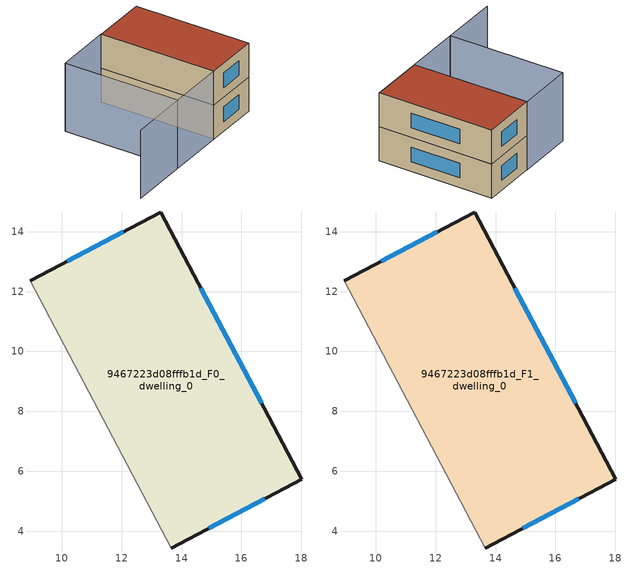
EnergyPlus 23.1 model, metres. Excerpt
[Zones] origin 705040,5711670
9467223d08fffb1d_F0_dwelling_0
 floor ground (EU_floor_Construction): 13.3,14.66 18.02,5.73 13.66,3.44 8.94,12.37 z0
 wall outside (EU_wall_Construction): 13.66,3.44 18.02,5.73 13.3,14.66 8.94,12.37 z0:3
 wall adiabatic (EU_wall_Construction): 8.94,12.37 13.66,3.44 z0:3
 window (EU_Window_Construction): 12.06,14.01 10.18,13.02 / 16.68,8.27 14.65,12.11 / 14.91,4.09 16.78,5.08 z0.85:2.15
9467223d08fffb1d_F1_dwelling_0
 floor to 9467223d08fffb1d_F0_dwelling_0 (EU_floor_Construction): 13.3,14.66 18.02,5.73 13.66,3.44 8.94,12.37 z3
 wall outside (EU_wall_Construction): 13.66,3.44 18.02,5.73 13.3,14.66 8.94,12.37 z3:6
 wall adiabatic (EU_wall_Construction): 8.94,12.37 13.66,3.44 z3:6
 window (EU_Window_Construction): 12.06,14.01 10.18,13.02 / 16.68,8.27 14.65,12.11 / 14.91,4.09 16.78,5.08 z3.85:5.15
 roof outside (EU_roof_Construction): 18.02,5.73 13.3,14.66 8.94,12.37 13.66,3.44 z6
shading: 4.49,10.03 9.22,1.1 / 9.22,1.1 4.63,-1.33 / 8.93,12.38 13.66,3.44 / 13.66,3.44 9.22,1.09 / 9.22,1.09 4.49,10.03 / 4.49,10.03 8.93,12.38 z0:6
[Building]
EU S2 Campaign: North Axis=0; Terrain=City; Solar Distribution=FullExterior
[Site:Location]
London: Latitude=51.5; Longitude=-0.5; Time Zone=0; Elevation=25
[SizingPeriod:WeatherFileDays]
AnnualSizingPeriod: Begin Month=1; Begin Day of Month=1; End Month=12; End Day of Month=31; Day of Week for Start Day=Monday; Use Weather File Daylight Saving Period=No; Use Weather File Rain and Snow Indicators=No
[MATERIAL]
EU_InternalMass_Material: Roughness=MediumRough; Thickness=0.1; Conductivity=1; Density=1800; Specific Heat=900; Thermal Absorptance=0.9; Solar Absorptance=0.7; Visible Absorptance=0.7
[MATERIAL:NOMASS] Roughness=MediumRough; Thermal Absorptance=0.9; Solar Absorptance=0.7; Visible Absorptance=0.7
Name | Thermal Resistance
EU_wall_NoMass | 0.71061
EU_roof_NoMass | 2.41608
EU_floor_NoMass | 1.75078
[WINDOWMATERIAL:SIMPLEGLAZINGSYSTEM]
EU_Window_SimpleGlazing: UFactor=2.64892; Solar Heat Gain Coefficient=0.76; Visible Transmittance=0.76
[CONSTRUCTION]
EU_wall_Construction: EU_wall_NoMass
EU_roof_Construction: EU_roof_NoMass
EU_floor_Construction: EU_floor_NoMass
EU_Window_Construction: EU_Window_SimpleGlazing
EU_InternalMass_Construction: EU_InternalMass_Material
[ZONE] Type=1; Multiplier=1; Ceiling Height=autocalculate; Volume=149.287; Floor Area=autocalculate; Part of Total Floor Area=Yes
9467223d08fffb1d_F0_dwelling_0; 9467223d08fffb1d_F1_dwelling_0
[INTERNALMASS] Construction=EU_InternalMass_Construction; Surface Area=49.7622
Name | Zone or ZoneList
9467223d08fffb1d_F0_dwelling_0_EU_InternalMass | 9467223d08fffb1d_F0_dwelling_0
9467223d08fffb1d_F1_dwelling_0_EU_InternalMass | 9467223d08fffb1d_F1_dwelling_0
[OTHEREQUIPMENT] Fuel Type=Electricity; Design Level Calculation Method=Watts/Area; Power per Zone Floor Area=1; Fraction Latent=0; Fraction Radiant=0; Fraction Lost=0; Carbon Dioxide Generation Rate=0; EndUse Subcategory=EU_Step8_InternalGains
Name | Zone or ZoneList or Space or SpaceList | Schedule
EU_Step8_InternalGain_9467223d08fffb1d_F0_dwelling_0_f000 | 9467223d08fffb1d_F0_dwelling_0 | EU_Step8_GainSchedule_9467223d08fffb1d_F0_dwelling_0_f000
EU_Step8_InternalGain_9467223d08fffb1d_F1_dwelling_0_f000 | 9467223d08fffb1d_F1_dwelling_0 | EU_Step8_GainSchedule_9467223d08fffb1d_F1_dwelling_0_f000
[ZONEVENTILATION:DESIGNFLOWRATE] Schedule=EU_AlwaysOn; Design Flow Rate Calculation Method=AirChanges/Hour; Air Changes per Hour=0.496673; Ventilation Type=Natural; Fan Pressure Rise=0; Fan Total Efficiency=1; Constant Term Coefficient=1; Temperature Term Coefficient=0; Velocity Term Coefficient=0; Velocity Squared Term Coefficient=0; Minimum Indoor Temperature=-100; Maximum Indoor Temperature=100; Delta Temperature=-100; Minimum Outdoor Temperature=-100; Maximum Outdoor Temperature=100; Maximum Wind Speed=40
Name | Zone or ZoneList or Space or SpaceList
EU_ConstantAir_9467223d08fffb1d_F0_dwelling_0 | 9467223d08fffb1d_F0_dwelling_0
EU_ConstantAir_9467223d08fffb1d_F1_dwelling_0 | 9467223d08fffb1d_F1_dwelling_0
[HVACTEMPLATE:THERMOSTAT] Constant Heating Setpoint=20; Constant Cooling Setpoint=50
EU_HeatOnly_9467223d08fffb1d_F0_dwelling_0; EU_HeatOnly_9467223d08fffb1d_F1_dwelling_0
[HVACTEMPLATE:ZONE:IDEALLOADSAIRSYSTEM] System Availability Schedule=EU_AlwaysOn; Maximum Heating Supply Air Temperature=50; Minimum Cooling Supply Air Temperature=13; Maximum Heating Supply Air Humidity Ratio=0.0156; Minimum Cooling Supply Air Humidity Ratio=0.0077; Heating Limit=NoLimit; Cooling Limit=NoLimit; Heating Availability Schedule=EU_AlwaysOn; Cooling Availability Schedule=EU_CoolingOff; Dehumidification Control Type=ConstantSensibleHeatRatio; Cooling Sensible Heat Ratio=0.7; Dehumidification Setpoint=60; Humidification Control Type=None; Humidification Setpoint=30; Outdoor Air Method=None; Outdoor Air Flow Rate per Person=0.00944; Outdoor Air Flow Rate per Zone Floor Area=0; Outdoor Air Flow Rate per Zone=0; Demand Controlled Ventilation Type=None; Outdoor Air Economizer Type=NoEconomizer; Heat Recovery Type=None; Sensible Heat Recovery Effectiveness=0.7; Latent Heat Recovery Effectiveness=0.65
Name | Template Thermostat
9467223d08fffb1d_F0_dwelling_0 | EU_HeatOnly_9467223d08fffb1d_F0_dwelling_0
9467223d08fffb1d_F1_dwelling_0 | EU_HeatOnly_9467223d08fffb1d_F1_dwelling_0
[SIZING:ZONE] Zone Cooling Design Supply Air Temperature Input Method=SupplyAirTemperature; Zone Cooling Design Supply Air Temperature=13; Zone Heating Design Supply Air Temperature Input Method=SupplyAirTemperature; Zone Heating Design Supply Air Temperature=50; Zone Cooling Design Supply Air Humidity Ratio=0.008; Zone Heating Design Supply Air Humidity Ratio=0.008; Cooling Design Air Flow Method=DesignDay; Cooling Design Air Flow Rate=0; Cooling Minimum Air Flow per Zone Floor Area=0.000762; Cooling Minimum Air Flow=0; Cooling Minimum Air Flow Fraction=0.2; Heating Design Air Flow Method=DesignDay; Heating Design Air Flow Rate=0; Heating Maximum Air Flow per Zone Floor Area=0.002032; Heating Maximum Air Flow=0.141576; Heating Maximum Air Flow Fraction=0.3; Account for Dedicated Outdoor Air System=No; Dedicated Outdoor Air System Control Strategy=NeutralSupplyAir; Dedicated Outdoor Air Low Setpoint Temperature for Design=autosize; Dedicated Outdoor Air High Setpoint Temperature for Design=autosize; Zone Load Sizing Method=Sensible Load Only No Latent Load; Zone Latent Cooling Design Supply Air Humidity Ratio Input Method=HumidityRatioDifference; Zone Cooling Design Supply Air Humidity Ratio Difference=0.005; Zone Latent Heating Design Supply Air Humidity Ratio Input Method=HumidityRatioDifference; Zone Humidification Design Supply Air Humidity Ratio Difference=0.005
9467223d08fffb1d_F0_dwelling_0; 9467223d08fffb1d_F1_dwelling_0
[SCHEDULE:CONSTANT]
Name | Hourly Value
EU_AlwaysOn | 1
EU_CoolingOff | 0
[SCHEDULE:FILE] Column Number=1; Rows to Skip at Top=0; Number of Hours of Data=8760; Column Separator=Comma; Interpolate to Timestep=No; Minutes per Item=60; Adjust Schedule for Daylight Savings=Yes
Name | File
EU_Step8_GainSchedule_9467223d08fffb1d_F0_dwelling_0_f000 | ../../schedules/9467223d08fffb1d/9467223d08fffb1d_F0_dwelling_0_f000_gain.csv
EU_Step8_GainSchedule_9467223d08fffb1d_F1_dwelling_0_f000 | ../../schedules/9467223d08fffb1d/9467223d08fffb1d_F1_dwelling_0_f000_gain.csv
